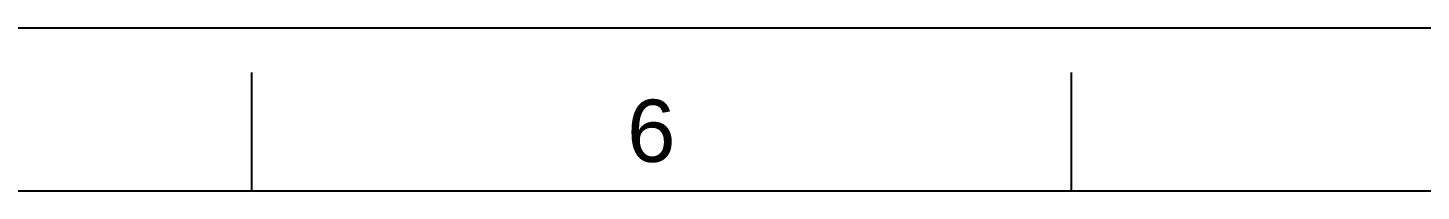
# Model space of a CAD drawing. Header units: millimetres. Extents: x 4900 to 5740, y 840 to 1434.
# Drawn here: x 5392.7 to 5562.7, y 1414 to 1434 of the extents above; entities that cross this region are included whole.
import ezdxf

# ---------------------------------------------------------------- set-up
doc = ezdxf.new("R2010")
doc.units = ezdxf.units.MM
doc.layers.add('FORM', color=7, linetype='Continuous')
doc.styles.get("Standard").update_dxf_attribs({"font": 'arial.ttf'})

msp = doc.modelspace()

# ---------------------------------------------------------------- linework, layer by layer
at = {"layer": 'FORM', "color": 7, "linetype": 'Continuous'}
for p, q in [((4900, 1434), (5740, 1434)), ((5420, 1414), (5420, 1428.54)), ((5520, 1414), (5520, 1428.54)), ((5720, 1414), (4920, 1414))]:
    msp.add_line(p, q, dxfattribs=at)

# ---------------------------------------------------------------- texts
at = {"layer": 'FORM', "insert": (5468.74, 1421.34), "char_height": 7.62, "attachment_point": 5}
msp.add_mtext_dynamic_manual_height_columns('6', width=50, gutter_width=12.5, heights=[0], dxfattribs=at)

doc.saveas('drawing.dxf')
